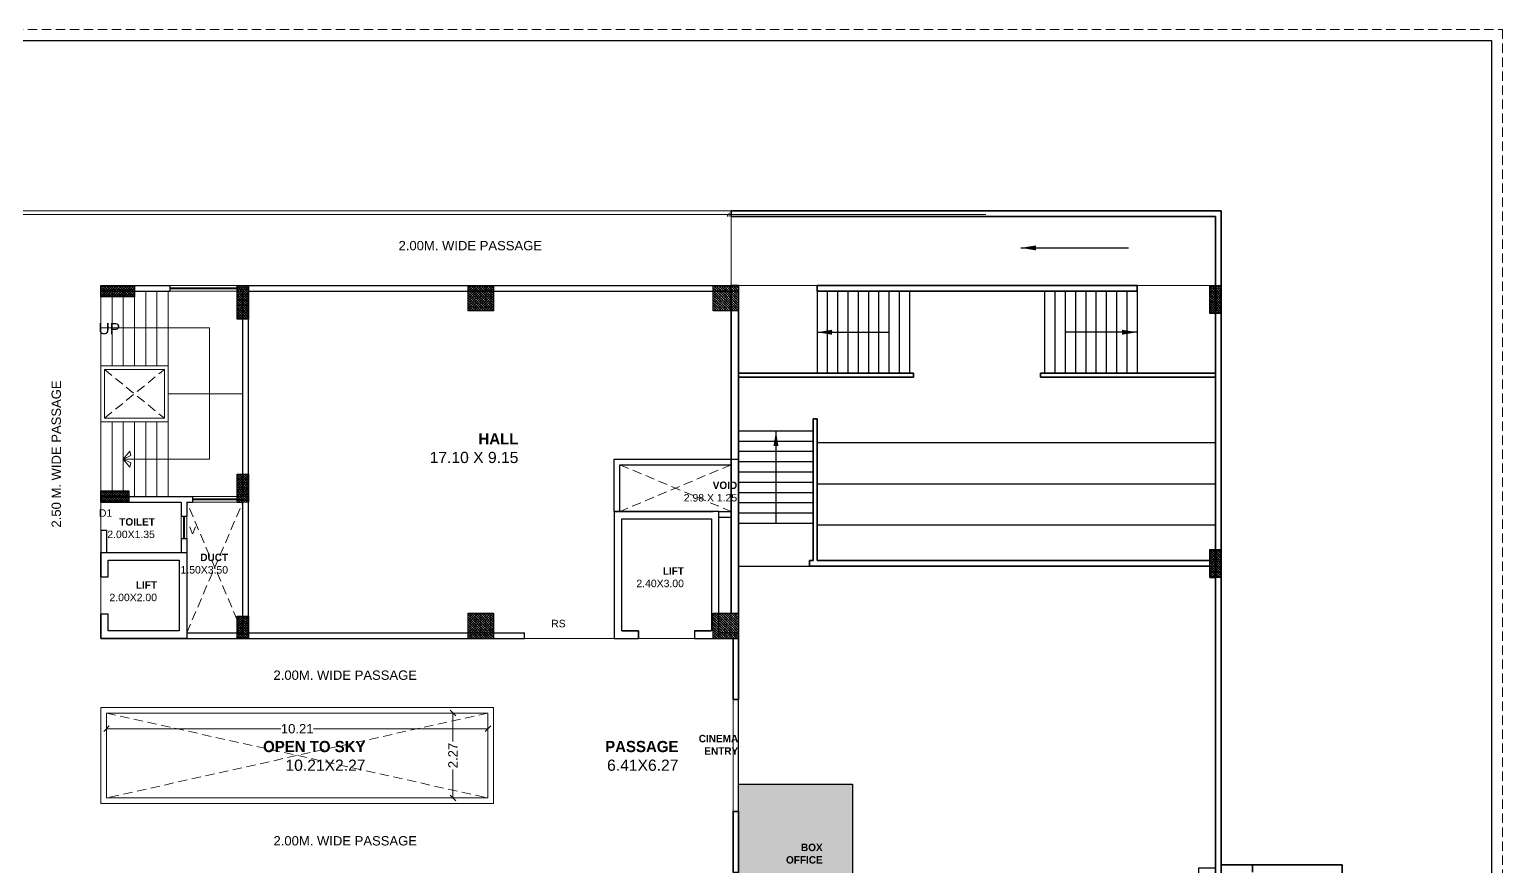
# Model space of a CAD drawing. Header units: feet. Extents: x 1354 to 2117, y 994 to 1430.
# Drawn here: x 1806.27 to 1845.72, y 1129.64 to 1152.06 of the extents above; entities that cross this region are included whole.
import ezdxf

# ---------------------------------------------------------------- set-up
doc = ezdxf.new("R2010")
doc.units = ezdxf.units.FT
doc.linetypes.add('DASHED2', pattern=[0.375, 0.25, -0.125])
doc.linetypes.add('HIDDEN', pattern=[0.375, 0.25, -0.125])
for name, color, linetype, lineweight in [('COLUMN (DCPL)', 10, 'Continuous', 30), ('COLUMN HATCH (DCPL)', 42, 'Continuous', 5), ('DIAMENTION', 6, 'Continuous', 13), ('door', 42, 'Continuous', 9), ('Door_TMOS', 252, 'Continuous', 15), ('H', 253, 'Continuous', 5), ('Railing_TMOS', 98, 'Continuous', 9), ('RAMP_TMOS', 219, 'Continuous', 20), ('stair', 22, 'Continuous', 9), ('tex', 7, 'Continuous', 15), ('wall', 7, 'Continuous', 30), ('Wall_TMOS', 5, 'Continuous', 35), ('WI', 252, 'Continuous', 9), ('WIN', 230, 'Continuous', 9)]:
    doc.layers.add(name, color=color, linetype=linetype, lineweight=lineweight)
doc.layers.add('Layer2', color=240, linetype='Continuous')
doc.layers.add('TPClient-Sheet', color=14, linetype='Continuous')
doc.styles.add('Arial Narrow', font='arial.ttf')
doc.styles.get("Standard").update_dxf_attribs({"font": 'arial.ttf'})
doc.styles.add('STYLE1', font='arial.ttf')
doc.dimstyles.new('2_Dim_Wrk_Medium_TMOS', dxfattribs={"dimtxt": 0.18, "dimasz": 0.15, "dimexe": 0.18, "dimexo": 0.0625, "dimgap": 0.09, "dimtad": 0, "dimdec": 3, "dimzin": 0, "dimdsep": 46, "dimtxsty": 'STYLE1', "dimblk": 'OPEN90', "dimcen": 0.09, "dimclrd": 256, "dimclre": 256, "dimclrt": 256, "dimazin": 2, "dimtfac": 1, "dimtdec": 3, "dimtofl": 0, "dimtmove": 0, "dimatfit": 3, "dimfxl": 0, "dimtolj": 1, "dimtzin": 0, "dimlwd": -1, "dimlwe": -1, "dimarcsym": 0})
doc.dimstyles.new('SITE', dxfattribs={"dimtxt": 0.25, "dimasz": 0.15, "dimexe": 0.07, "dimexo": 0.07, "dimgap": 0.05, "dimtad": 0, "dimzin": 0, "dimdsep": 46, "dimtxsty": 'Arial Narrow', "dimblk": 'OBLIQUE', "dimcen": 0.09, "dimclrd": 4, "dimclre": 3, "dimclrt": 6, "dimadec": 0, "dimazin": 0, "dimtfac": 1, "dimtofl": 0, "dimtmove": 2, "dimatfit": 3, "dimfxl": 0, "dimtolj": 1, "dimtzin": 0, "dimlwd": -1, "dimlwe": -1, "dimarcsym": 0})

# ---------------------------------------------------------------- blocks, each defined once
blk = doc.blocks.new('_Open90')
at = {"color": 0, "linetype": 'ByBlock', "lineweight": -2}
for p, q in [((0, 0), (-1, 0)), ((-0.5, 0.5), (0, 0)), ((0, 0), (-0.5, -0.5))]:
    blk.add_line(p, q, dxfattribs=at)
blk = doc.blocks.new('_Oblique')
at = {"layer": 'Layer2', "color": 0, "lineweight": -2}
blk.add_line((-0.5, -0.5), (0.5, 0.5), dxfattribs=at)
blk = doc.blocks.new('*D223')
at = {"layer": 'DEFPOINTS', "color": 0}
for p in [(1817.613, 1133.754), (1818.55, 1133.754), (1818.55, 1131.483)]:
    blk.add_point(p, dxfattribs=at)
at = {"layer": 'DIAMENTION', "color": 3}
for p, q in [((1817.683, 1133.754), (1817.543, 1133.754)), ((1817.683, 1131.483), (1817.543, 1131.483))]:
    blk.add_line(p, q, dxfattribs=at)
at = {"layer": 'DIAMENTION', "color": 4}
for p, q in [((1817.613, 1133.754), (1817.613, 1132.995)), ((1817.613, 1131.483), (1817.613, 1132.242))]:
    blk.add_line(p, q, dxfattribs=at)
at = {"layer": 'DIAMENTION', "color": 4, "xscale": 0.15, "yscale": 0.15, "zscale": 0.15}
for p, rotation in [((1817.613, 1133.754), 90), ((1817.613, 1131.483), 270)]:
    blk.add_blockref('_Oblique', p, dxfattribs=dict(at, rotation=rotation))
at = {"layer": 'DIAMENTION', "color": 6, "insert": (1817.613, 1132.618), "char_height": 0.25, "attachment_point": 5, "rotation": 90, "style": 'Arial Narrow'}
blk.add_mtext('\\A1;2.27', dxfattribs=at)
blk = doc.blocks.new('*D224')
at = {"layer": 'DEFPOINTS', "color": 0}
for p in [(1808.336, 1133.754), (1818.55, 1133.754), (1818.55, 1133.333)]:
    blk.add_point(p, dxfattribs=at)
at = {"layer": 'DIAMENTION', "color": 3}
for p, q in [((1808.336, 1133.403), (1808.336, 1133.263)), ((1818.55, 1133.403), (1818.55, 1133.263))]:
    blk.add_line(p, q, dxfattribs=at)
at = {"layer": 'DIAMENTION', "color": 4}
for p, q in [((1808.336, 1133.333), (1813.007, 1133.333)), ((1818.55, 1133.333), (1813.879, 1133.333))]:
    blk.add_line(p, q, dxfattribs=at)
at = {"layer": 'DIAMENTION', "color": 4, "xscale": 0.15, "yscale": 0.15, "zscale": 0.15, "rotation": 180}
blk.add_blockref('_Oblique', (1808.336, 1133.333), dxfattribs=at)
at = {"layer": 'DIAMENTION', "color": 4, "xscale": 0.15, "yscale": 0.15, "zscale": 0.15}
blk.add_blockref('_Oblique', (1818.55, 1133.333), dxfattribs=at)
at = {"layer": 'DIAMENTION', "color": 6, "insert": (1813.443, 1133.333), "char_height": 0.25, "attachment_point": 5, "style": 'Arial Narrow'}
blk.add_mtext('\\A1;10.21', dxfattribs=at)

msp = doc.modelspace()

# ---------------------------------------------------------------- hatches: boundary and pattern name
at = {"layer": 'COLUMN HATCH (DCPL)'}
h = msp.add_hatch(dxfattribs=at)
h.set_pattern_fill('SACNCR', color=256, scale=0.5, angle=90, style=0)
h.set_pattern_definition([(135, (7902.50748, 813.313366), (-0.03314563037, -0.03314563037), []), (135, (7902.50748, 813.34651), (-0.03314563037, -0.03314563037), [0, -0.046875])])
h.paths.add_polyline_path([(1808.1856, 1144.9037), (1808.1856, 1145.2037), (1809.0856, 1145.2037), (1809.0856, 1144.9037)], flags=0)
h = msp.add_hatch(dxfattribs=at)
h.set_pattern_fill('SACNCR', color=256, scale=0.5, angle=90, style=0)
h.set_pattern_definition([(135, (7902.05748, 813.013366), (-0.03314563037, -0.03314563037), []), (135, (7902.05748, 813.04651), (-0.03314563037, -0.03314563037), [0, -0.046875])])
h.paths.add_polyline_path([(1812.1356, 1144.3037), (1811.8356, 1144.3037), (1811.8356, 1145.2037), (1812.1356, 1145.2037)], flags=0)
h = msp.add_hatch(dxfattribs=at)
h.set_pattern_fill('SACNCR', color=256, scale=0.5, angle=90, style=0)
h.set_pattern_definition([(135, (7902.13178, 813.123366), (-0.03314563037, -0.03314563037), []), (135, (7902.13178, 813.15651), (-0.03314563037, -0.03314563037), [0, -0.046875])])
h.paths.add_polyline_path([(1818.0185, 1144.5237), (1818.0185, 1145.2037), (1818.6985, 1145.2037), (1818.6985, 1144.5237)], flags=0)
h = msp.add_hatch(dxfattribs=at)
h.set_pattern_fill('SACNCR', color=256, scale=0.5, angle=90, style=0)
h.set_pattern_definition([(135, (7902.397483, 813.123366), (-0.03314563037, -0.03314563037), []), (135, (7902.397483, 813.15651), (-0.03314563037, -0.03314563037), [0, -0.046875])])
h.paths.add_polyline_path([(1824.5842, 1144.5237), (1824.5842, 1145.2037), (1825.2642, 1145.2037), (1825.2642, 1144.5237)], flags=0)
h = msp.add_hatch(dxfattribs=at)
h.set_pattern_fill('SACNCR', color=256, scale=0.5, angle=90, style=0)
h.set_pattern_definition([(135, (7902.057483, 813.093195), (-0.03314563037, -0.03314563037), []), (135, (7902.057483, 813.12634), (-0.03314563037, -0.03314563037), [0, -0.046875])])
h.paths.add_polyline_path([(1838.1842, 1144.4585), (1837.8842, 1144.4585), (1837.8842, 1145.2085), (1838.1842, 1145.2085)], flags=0)
h = msp.add_hatch(dxfattribs=at)
h.set_pattern_fill('SACNCR', color=256, scale=0.5, angle=90, style=0)
h.set_pattern_definition([(135, (7902.05748, 813.688366), (-0.03314563037, -0.03314563037), []), (135, (7902.05748, 813.72151), (-0.03314563037, -0.03314563037), [0, -0.046875])])
h.paths.add_polyline_path([(1812.1356, 1139.4037), (1811.8356, 1139.4037), (1811.8356, 1140.1537), (1812.1356, 1140.1537)], flags=0)
h = msp.add_hatch(dxfattribs=at)
h.set_pattern_fill('SACNCR', color=256, scale=0.5, angle=90, style=0)
h.set_pattern_definition([(135, (7902.43248, 813.463366), (-0.03314563037, -0.03314563037), []), (135, (7902.43248, 813.49651), (-0.03314563037, -0.03314563037), [0, -0.046875])])
h.paths.add_polyline_path([(1808.1856, 1139.4037), (1808.1856, 1139.7037), (1808.9356, 1139.7037), (1808.9356, 1139.4037)], flags=0)
h = msp.add_hatch(dxfattribs=at)
h.set_pattern_fill('SACNCR', color=256, scale=0.5, angle=90, style=0)
h.set_pattern_definition([(135, (7902.057483, 813.318195), (-0.03314563037, -0.03314563037), []), (135, (7902.057483, 813.35134), (-0.03314563037, -0.03314563037), [0, -0.046875])])
h.paths.add_polyline_path([(1838.1842, 1137.3835), (1837.8842, 1137.3835), (1837.8842, 1138.1335), (1838.1842, 1138.1335)], flags=0)
h = msp.add_hatch(dxfattribs=at)
h.set_pattern_fill('SACNCR', color=256, scale=0.5, angle=90, style=0)
h.set_pattern_definition([(135, (7902.05748, 813.613366), (-0.03314563037, -0.03314563037), []), (135, (7902.05748, 813.64651), (-0.03314563037, -0.03314563037), [0, -0.046875])])
h.paths.add_polyline_path([(1812.1356, 1135.7537), (1811.8356, 1135.7537), (1811.8356, 1136.3537), (1812.1356, 1136.3537)], flags=0)
h = msp.add_hatch(dxfattribs=at)
h.set_pattern_fill('SACNCR', color=256, scale=0.5, angle=90, style=0)
h.set_pattern_definition([(135, (7902.133186, 813.653366), (-0.03314563037, -0.03314563037), []), (135, (7902.133186, 813.68651), (-0.03314563037, -0.03314563037), [0, -0.046875])])
h.paths.add_polyline_path([(1818.0199, 1135.7537), (1818.0199, 1136.4337), (1818.6999, 1136.4337), (1818.6999, 1135.7537)], flags=0)
h = msp.add_hatch(dxfattribs=at)
h.set_pattern_fill('SACNCR', color=256, scale=0.5, angle=90, style=0)
h.set_pattern_definition([(135, (7902.397483, 813.653366), (-0.03314563037, -0.03314563037), []), (135, (7902.397483, 813.68651), (-0.03314563037, -0.03314563037), [0, -0.046875])])
h.paths.add_polyline_path([(1824.5842, 1135.7537), (1824.5842, 1136.4337), (1825.2642, 1136.4337), (1825.2642, 1135.7537)], flags=0)
at = {"layer": 'TPClient-Sheet'}
h = msp.add_hatch(color=254, dxfattribs=at)
h.dxf.hatch_style = 1
h.paths.add_polyline_path([(1825.2642, 1131.85), (1828.3122, 1131.85), (1828.3122, 1128.802), (1825.2642, 1128.802)])

# ---------------------------------------------------------------- linework, layer by layer
at = {"color": 116}
for p, q in [((1827.3642, 1145.0543), (1827.3642, 1142.8543)), ((1827.6392, 1145.0543), (1827.6392, 1142.8543)), ((1827.9142, 1145.0543), (1827.9142, 1142.8543)), ((1828.1892, 1145.0543), (1828.1892, 1142.8543)), ((1828.4642, 1145.0543), (1828.4642, 1142.8543)), ((1828.7392, 1145.0543), (1828.7392, 1142.8543)), ((1829.0142, 1145.0543), (1829.0142, 1142.8543)), ((1829.2892, 1145.0543), (1829.2892, 1142.8543)), ((1829.5642, 1145.0543), (1829.5642, 1142.8543)), ((1829.8392, 1145.0543), (1829.8392, 1142.8543)), ((1833.4592, 1145.0543), (1833.4592, 1142.8543)), ((1833.7342, 1145.0543), (1833.7342, 1142.8543)), ((1834.0092, 1145.0543), (1834.0092, 1142.8543)), ((1834.2842, 1145.0543), (1834.2842, 1142.8543)), ((1834.5592, 1145.0543), (1834.5592, 1142.8543)), ((1834.8342, 1145.0543), (1834.8342, 1142.8543)), ((1835.1092, 1145.0543), (1835.1092, 1142.8543)), ((1835.3842, 1145.0543), (1835.3842, 1142.8543)), ((1835.6592, 1145.0543), (1835.6592, 1142.8543)), ((1835.9342, 1145.0543), (1835.9342, 1142.8543)), ((1827.2642, 1141.3069), (1825.2642, 1141.3069)), ((1827.2642, 1141.0319), (1825.2642, 1141.0319)), ((1838.0342, 1140.9893), (1827.3642, 1140.9893)), ((1827.2642, 1140.7569), (1825.2642, 1140.7569)), ((1827.2642, 1140.4819), (1825.2642, 1140.4819)), ((1827.2642, 1140.2069), (1825.2642, 1140.2069)), ((1827.2642, 1139.9319), (1825.2642, 1139.9319)), ((1827.2642, 1139.6569), (1825.2642, 1139.6569)), ((1838.0342, 1139.8893), (1827.3642, 1139.8893)), ((1827.2642, 1139.3819), (1825.2642, 1139.3819)), ((1827.2642, 1139.1069), (1825.2642, 1139.1069)), ((1827.2642, 1138.8319), (1825.2642, 1138.8319)), ((1838.0342, 1138.7893), (1827.3642, 1138.7893))]:
    msp.add_line(p, q, dxfattribs=at)
msp.add_lwpolyline([(1825.2642, 1137.6893), (1837.8842, 1137.6893), (1837.8842, 1137.3835), (1838.0342, 1137.3835), (1838.0342, 1129.598), (1837.5836, 1129.598), (1837.5836, 1129.1478), (1838.0342, 1129.1478), (1838.0342, 1127.1454), (1834.093, 1127.1454), (1834.093, 1087.2258), (1825.1432, 1087.2258), (1825.1432, 1120.032), (1825.2642, 1120.032), (1825.2642, 1137.6893)])
msp.add_lwpolyline([(1825.2642, 1131.85), (1828.3122, 1131.85), (1828.3122, 1128.802), (1825.2642, 1128.802)], close=True)
at = {"layer": 'COLUMN (DCPL)'}
for points in [[(1808.1856, 1144.9037), (1808.1856, 1145.2037), (1809.0856, 1145.2037), (1809.0856, 1144.9037)], [(1812.1356, 1144.3037), (1811.8356, 1144.3037), (1811.8356, 1145.2037), (1812.1356, 1145.2037)], [(1818.0185, 1144.5237), (1818.0185, 1145.2037), (1818.6985, 1145.2037), (1818.6985, 1144.5237)], [(1824.5842, 1144.5237), (1824.5842, 1145.2037), (1825.2642, 1145.2037), (1825.2642, 1144.5237)], [(1838.1842, 1144.4585), (1837.8842, 1144.4585), (1837.8842, 1145.2085), (1838.1842, 1145.2085)], [(1812.1356, 1139.4037), (1811.8356, 1139.4037), (1811.8356, 1140.1537), (1812.1356, 1140.1537)], [(1808.1856, 1139.4037), (1808.1856, 1139.7037), (1808.9356, 1139.7037), (1808.9356, 1139.4037)], [(1838.1842, 1137.3835), (1837.8842, 1137.3835), (1837.8842, 1138.1335), (1838.1842, 1138.1335)], [(1812.1356, 1135.7537), (1811.8356, 1135.7537), (1811.8356, 1136.3537), (1812.1356, 1136.3537)], [(1818.0199, 1135.7537), (1818.0199, 1136.4337), (1818.6999, 1136.4337), (1818.6999, 1135.7537)], [(1824.5842, 1135.7537), (1824.5842, 1136.4337), (1825.2642, 1136.4337), (1825.2642, 1135.7537)]]:
    msp.add_lwpolyline(points, close=True, dxfattribs=at)
for points in [[(1822.5842, 1135.9543), (1822.1342, 1135.9543), (1822.1342, 1138.9543), (1824.5342, 1138.9549), (1824.5342, 1135.9543), (1824.0842, 1135.9543), (1824.0842, 1135.7543), (1824.7342, 1135.7543), (1824.7342, 1139.1543), (1821.9342, 1139.1543), (1821.9342, 1135.7543), (1822.5842, 1135.7543), (1822.5842, 1135.9543)], [(1808.1856, 1137.4037), (1808.1856, 1138.0537), (1810.4856, 1138.0537), (1810.4856, 1135.7537), (1808.1856, 1135.7537), (1808.1856, 1136.4037)], [(1808.1856, 1137.4043), (1808.3856, 1137.4043), (1808.3856, 1137.8537), (1810.2856, 1137.8537), (1810.2856, 1135.9537), (1808.3856, 1135.9537), (1808.3856, 1136.4043), (1808.1856, 1136.4043)]]:
    msp.add_lwpolyline(points, dxfattribs=at)
at = {"layer": 'DIAMENTION', "linetype": 'DASHED2'}
for p, q in [((1808.2856, 1142.9543), (1809.8856, 1141.6543)), ((1808.2856, 1141.6543), (1809.8856, 1142.9543))]:
    msp.add_line(p, q, dxfattribs=at)
at = {"layer": 'door'}
for p, q in [((1825.0642, 1147.0543), (1825.0642, 1145.2043)), ((1827.3642, 1145.2043), (1825.2642, 1145.2037)), ((1835.9342, 1145.2043), (1837.8842, 1145.2043)), ((1827.1642, 1137.6893), (1825.2642, 1137.6893))]:
    msp.add_line(p, q, dxfattribs=at)
at = {"layer": 'Door_TMOS'}
msp.add_line((1825.1142, 1134.1184), (1825.1142, 1131.1184), dxfattribs=at)
at = {"layer": 'H', "linetype": 'HIDDEN'}
msp.add_lwpolyline([(1764.2261, 1152.064), (1845.7211, 1152.064), (1845.7211, 1086.6636), (1764.2261, 1086.6636)], close=True, dxfattribs=at)
at = {"layer": 'Railing_TMOS'}
for p, q in [((1825.0142, 1147.0543), (1825.0142, 1147.1543)), ((1825.0642, 1147.0543), (1825.0642, 1147.2043)), ((1824.9642, 1147.0543), (1824.9642, 1147.1043))]:
    msp.add_line(p, q, dxfattribs=at)
at = {"layer": 'RAMP_TMOS', "color": 254}
msp.add_line((1832.0342, 1145.2043), (1835.9342, 1145.2043), dxfattribs=at)
at = {"layer": 'stair'}
for p, q in [((1808.1856, 1145.0543), (1808.1856, 1142.9543)), ((1808.4856, 1145.0543), (1808.4856, 1143.0543)), ((1808.7856, 1145.0543), (1808.7856, 1143.0543)), ((1809.0856, 1145.0543), (1809.0856, 1143.0543)), ((1809.3856, 1145.0543), (1809.3856, 1143.0543)), ((1809.6856, 1145.0543), (1809.6856, 1143.0543)), ((1809.9856, 1145.0543), (1809.9856, 1143.0543)), ((1808.1856, 1143.0543), (1809.9856, 1143.0543)), ((1808.1856, 1141.5543), (1808.1856, 1142.9543)), ((1808.2856, 1142.9543), (1809.8856, 1142.9543)), ((1808.2856, 1141.6543), (1808.2856, 1142.9543)), ((1809.8856, 1142.9543), (1809.8856, 1141.6543)), ((1809.9856, 1143.0543), (1809.9856, 1141.5543)), ((1809.9856, 1142.3043), (1811.9856, 1142.3043)), ((1808.2856, 1141.6543), (1809.8856, 1141.6543)), ((1808.1856, 1141.5543), (1809.9856, 1141.5543)), ((1808.1856, 1141.5543), (1808.1856, 1139.5543)), ((1808.4856, 1141.5543), (1808.4856, 1139.5543)), ((1808.7856, 1141.5543), (1808.7856, 1139.5543)), ((1809.0856, 1141.5543), (1809.0856, 1139.5543)), ((1809.3856, 1141.5543), (1809.3856, 1139.5543)), ((1809.6856, 1141.5543), (1809.6856, 1139.5543)), ((1809.9856, 1141.5543), (1809.9856, 1139.5543))]:
    msp.add_line(p, q, dxfattribs=at)
for points in [[(1808.7856, 1140.5543), (1811.0942, 1140.5543), (1811.0942, 1144.0751), (1808.1856, 1144.0751)], [(1808.7856, 1140.5543), (1808.9644, 1140.7715), (1808.9906, 1140.6539), (1808.7856, 1140.5543)], [(1808.7856, 1140.5543), (1808.9644, 1140.3371), (1808.9906, 1140.4547), (1808.7856, 1140.5543)]]:
    msp.add_lwpolyline(points, dxfattribs=at)
at = {"layer": 'wall'}
for p, q in [((1808.1856, 1145.2043), (1810.0356, 1145.2043)), ((1808.1856, 1145.0543), (1808.1856, 1145.2043)), ((1810.0356, 1145.2043), (1810.0356, 1145.0543)), ((1811.8356, 1145.2043), (1825.2642, 1145.2043)), ((1811.8356, 1145.2043), (1811.8356, 1145.0543)), ((1808.1856, 1145.0543), (1810.0356, 1145.0543)), ((1811.8356, 1145.0543), (1811.9856, 1145.0543)), ((1811.9856, 1139.5543), (1811.9856, 1145.0543)), ((1812.1356, 1145.0543), (1812.4349, 1145.0543)), ((1812.1356, 1145.0543), (1825.2642, 1145.0543)), ((1812.1356, 1135.9043), (1812.1356, 1145.0543)), ((1811.9842, 1140.5543), (1811.9856, 1140.5543)), ((1811.9842, 1140.4043), (1811.9856, 1140.4043)), ((1808.1856, 1139.5543), (1810.6356, 1139.5543)), ((1808.1856, 1139.5543), (1808.1856, 1139.4043)), ((1808.1856, 1139.4043), (1810.3356, 1139.4043)), ((1810.3356, 1139.4043), (1810.3356, 1139.0293)), ((1810.4856, 1139.4043), (1810.6356, 1139.4043)), ((1810.4856, 1139.4043), (1810.4856, 1139.0293)), ((1810.6356, 1139.5543), (1810.6356, 1139.4043)), ((1811.8356, 1139.5543), (1811.9856, 1139.5543)), ((1811.8356, 1139.5543), (1811.8356, 1139.4043)), ((1811.8356, 1139.4043), (1811.9856, 1139.4043)), ((1811.9856, 1135.9043), (1811.9856, 1139.4043)), ((1810.3356, 1139.0293), (1810.4856, 1139.0293)), ((1821.9342, 1139.1543), (1824.5842, 1139.1543)), ((1822.1342, 1138.9543), (1824.5342, 1138.9543)), ((1824.7342, 1139.1543), (1825.0642, 1139.1543)), ((1824.7342, 1139.0043), (1825.0642, 1139.0043)), ((1808.1856, 1138.6543), (1808.3356, 1138.6543)), ((1808.1856, 1138.6543), (1808.1856, 1137.4043)), ((1808.3356, 1138.6543), (1808.3356, 1138.0543)), ((1810.3356, 1138.4293), (1810.3356, 1138.0543)), ((1810.3356, 1138.4293), (1810.4856, 1138.4293)), ((1810.4856, 1138.4293), (1810.4856, 1135.9043)), ((1808.3356, 1138.0543), (1810.3356, 1138.0543)), ((1808.1856, 1136.4043), (1808.1856, 1135.7543)), ((1808.1856, 1135.7543), (1811.9856, 1135.7543)), ((1810.4856, 1135.9043), (1811.9856, 1135.9043)), ((1811.9856, 1135.7543), (1819.5342, 1135.7543)), ((1812.1356, 1135.9043), (1819.5342, 1135.9043)), ((1819.5342, 1135.7543), (1819.5342, 1135.9043)), ((1822.1342, 1135.9543), (1822.5842, 1135.9543)), ((1822.5842, 1135.9543), (1822.5842, 1135.7543)), ((1824.0842, 1135.9543), (1824.5342, 1135.9543)), ((1824.0842, 1135.9543), (1824.0842, 1135.7543)), ((1824.0842, 1135.7543), (1824.7342, 1135.7543)), ((1824.5842, 1135.7543), (1825.2642, 1135.7543)), ((1824.7342, 1135.9043), (1825.2642, 1135.9043))]:
    msp.add_line(p, q, dxfattribs=at)
at = {"layer": 'wall', "color": 6}
msp.add_line((1808.1856, 1139.5543), (1808.1856, 1139.4043), dxfattribs=at)
at = {"layer": 'wall'}
msp.add_lwpolyline([(1764.5261, 1151.764), (1845.4211, 1151.764), (1845.4211, 1086.9636), (1764.5261, 1086.9636)], close=True, dxfattribs=at)
for points in [[(1821.9342, 1139.1543), (1821.9342, 1140.5543), (1825.2642, 1140.5543), (1825.2642, 1139.1543)], [(1822.0842, 1139.1543), (1822.0842, 1140.4043), (1825.0642, 1140.4043), (1825.0642, 1139.1543)]]:
    msp.add_lwpolyline(points, dxfattribs=at)
at = {"layer": 'Wall_TMOS'}
for p, q in [((1838.1842, 1147.2043), (1825.0642, 1147.2043)), ((1825.0642, 1147.0543), (1825.0642, 1147.2043)), ((1838.1842, 1126.9454), (1838.1842, 1147.2043)), ((1838.0342, 1147.0543), (1825.0642, 1147.0543)), ((1838.0342, 1127.1454), (1838.0342, 1147.0543)), ((1825.0642, 1136.4337), (1825.0642, 1145.2043)), ((1825.0642, 1145.2043), (1825.2642, 1145.2043)), ((1825.2642, 1139.3819), (1825.2642, 1145.2043)), ((1835.9342, 1145.2043), (1827.3642, 1145.2043)), ((1827.3642, 1145.0543), (1827.3642, 1145.2043)), ((1835.9342, 1145.0543), (1835.9342, 1145.2043)), ((1838.0342, 1137.9043), (1838.0342, 1145.2043)), ((1838.1842, 1129.6893), (1838.1842, 1145.2043)), ((1825.2642, 1143.5543), (1825.2642, 1145.0543)), ((1835.9342, 1145.0543), (1827.3642, 1145.0543)), ((1825.2642, 1136.4337), (1825.2642, 1143.4043)), ((1829.9509, 1142.8543), (1825.2642, 1142.8543)), ((1829.9509, 1142.8543), (1829.9509, 1142.7543)), ((1833.3475, 1142.8543), (1838.0342, 1142.8543)), ((1833.3475, 1142.8543), (1833.3475, 1142.7543)), ((1838.0342, 1142.8543), (1837.8342, 1142.8543)), ((1829.9509, 1142.7543), (1825.2642, 1142.7543)), ((1833.3475, 1142.7543), (1838.0342, 1142.7543)), ((1838.0342, 1142.7543), (1837.8342, 1142.7543)), ((1827.3642, 1141.6357), (1827.2642, 1141.6357)), ((1827.2642, 1141.6357), (1827.2642, 1137.8393)), ((1827.3642, 1141.6357), (1827.3642, 1137.8393)), ((1837.8842, 1137.8393), (1827.3642, 1137.8393)), ((1838.0342, 1134.2543), (1838.0342, 1137.7543)), ((1838.0342, 1129.6893), (1838.0342, 1134.1043)), ((1839.0272, 1129.6899), (1838.1842, 1129.6899)), ((1839.2272, 1129.6899), (1839.0272, 1129.6899)), ((1839.0272, 1129.6899), (1839.0272, 1129.4899)), ((1841.4272, 1129.6899), (1839.2272, 1129.6899)), ((1841.4272, 1127.2899), (1841.4272, 1129.6899))]:
    msp.add_line(p, q, dxfattribs=at)
for points in [[(1837.8842, 1137.6893), (1827.1642, 1137.6893), (1827.1642, 1137.8393), (1827.2642, 1137.8393)], [(1825.2642, 1135.7543), (1825.2642, 1134.1184), (1825.1142, 1134.1184), (1825.1142, 1135.7543), (1825.2642, 1135.7543)], [(1825.1142, 1129.4869), (1825.1142, 1131.1184), (1825.2642, 1131.1184), (1825.2642, 1129.4869), (1825.1142, 1129.4869)]]:
    msp.add_lwpolyline(points, dxfattribs=at)
at = {"layer": 'WI', "linetype": 'DASHED2'}
for p, q in [((1822.0842, 1140.4043), (1825.0642, 1139.1543)), ((1825.0642, 1140.4043), (1822.0842, 1139.1543)), ((1811.9856, 1135.9043), (1810.4856, 1139.4043)), ((1810.4856, 1135.9043), (1811.9856, 1139.4043)), ((1808.3356, 1133.7543), (1818.5499, 1131.4826)), ((1818.5499, 1133.7543), (1808.3356, 1131.4826))]:
    msp.add_line(p, q, dxfattribs=at)
at = {"layer": 'WIN'}
for p, q in [((1788.2856, 1147.2043), (1832.0342, 1147.2043)), ((1788.4356, 1147.1043), (1831.8842, 1147.1043)), ((1810.0356, 1145.2043), (1811.8356, 1145.2043)), ((1810.0356, 1145.1443), (1811.8356, 1145.1443)), ((1810.0356, 1145.1143), (1811.8356, 1145.1143)), ((1810.0356, 1145.0543), (1811.8356, 1145.0543)), ((1808.1856, 1138.6543), (1808.1856, 1139.4043)), ((1810.6356, 1139.5543), (1811.8356, 1139.5543)), ((1810.6356, 1139.4943), (1811.8356, 1139.4943)), ((1810.6356, 1139.4643), (1811.8356, 1139.4643)), ((1810.6356, 1139.4043), (1811.8356, 1139.4043)), ((1810.3356, 1138.4293), (1810.3356, 1139.0293)), ((1810.3956, 1138.4293), (1810.3956, 1139.0293)), ((1810.4256, 1138.4293), (1810.4256, 1139.0293)), ((1810.4856, 1138.4293), (1810.4856, 1139.0293)), ((1808.1856, 1137.4043), (1808.1856, 1136.4043)), ((1819.5342, 1135.7543), (1821.9342, 1135.7543)), ((1822.5842, 1135.7543), (1824.0842, 1135.7543)), ((1808.1856, 1133.9043), (1818.6999, 1133.9043)), ((1808.1856, 1133.9043), (1808.1856, 1131.3326)), ((1808.3356, 1133.7543), (1818.5499, 1133.7543)), ((1808.3356, 1133.7543), (1808.3356, 1131.4826)), ((1818.5499, 1131.4826), (1818.5499, 1133.7543)), ((1818.6999, 1133.9043), (1818.6999, 1131.3326)), ((1818.5499, 1131.4826), (1808.3356, 1131.4826)), ((1818.6999, 1131.3326), (1808.1856, 1131.3326))]:
    msp.add_line(p, q, dxfattribs=at)

# ---------------------------------------------------------------- texts
at = {"layer": 'tex', "attachment_point": 9}
for s, insert, char_height, width in [('2.00M. WIDE PASSAGE', (1819.9997, 1146.1459), 0.25, 6.383345), ('UP', (1808.7026, 1143.8947), 0.3, 1.603754), ('{\\fCentury Gothic|b1|i0|c0|p34;\\W2.54744; }{\\fCentury Gothic|b1|i0|c0|p34;HALL}\\P17.10 X 9.15', (1819.367, 1140.4467), 0.3, 3.048086), ('{\\fCentury Gothic|b1|i0|c0|p34;VOID}\\P2.98 X 1.25', (1825.225, 1139.4186), 0.2, 3.15905), ('D1', (1808.4921, 1139.0113), 0.2, 0.27083), ('{\\fCentury Gothic|b1|i0|c0|p34;\\W6.07672; }{\\fCentury Gothic|b1|i0|c0|p34;TOILET}\\P{\\fArial|b0|i0|c0|p34;\\W3.14757; }2.00X1.35', (1809.6325, 1138.4381), 0.2, 0.749532), ('V', (1810.7352, 1138.5468), 0.2, 0.27083), ('{\\fCentury Gothic|b1|i0|c0|p34;\\W6.31388; }{\\fCentury Gothic|b1|i0|c0|p34;DUCT}\\P{\\fArial|b0|i0|c0|p34;\\W2.70381; }1.50X3.50', (1811.5925, 1137.4884), 0.2, 0.749532), ('{\\fCentury Gothic|b1|i0|c0|p34;\\W8.24504; }{\\fCentury Gothic|b1|i0|c0|p34;LIFT}\\P{\\fArial|b0|i0|c0|p34;\\W3.13351; }2.00X2.00', (1809.689, 1136.7485), 0.2, 0.749532), ('{\\fCentury Gothic|b1|i0|c0|p34;\\W8.24504; }{\\fCentury Gothic|b1|i0|c0|p34;LIFT}\\P{\\fArial|b0|i0|c0|p34;\\W3.13351; }2.40X3.00', (1823.7997, 1137.1232), 0.2, 0.749532), ('RS', (1820.6323, 1136.0492), 0.2, 0.27083), ('2.00M. WIDE PASSAGE', (1816.6511, 1134.6407), 0.25, 6.383345), ('{\\fCentury Gothic|b1|i0|c0|p34;OPEN TO SKY}\\P10.21X2.27', (1815.2727, 1132.2035), 0.3, 3.15905), ('{\\fCentury Gothic|b1|i0|c0|p34;PASSAGE}\\P6.41X6.27', (1823.6527, 1132.2035), 0.3, 3.15905), ('{\\fCentury Gothic|b1|i0|c0|p34;CINEMA }\\P{\\fCentury Gothic|b1|i0|c0|p34;ENTRY}', (1825.2521, 1132.6377), 0.2, 1.45855), ('2.00M. WIDE PASSAGE', (1816.6511, 1130.2046), 0.25, 6.383345), ('{\\fCentury Gothic|b1|i0|c0|p34;BOX }\\P{\\fCentury Gothic|b1|i0|c0|p34;OFFICE }', (1827.5142, 1129.7199), 0.2, 1.45855)]:
    msp.add_mtext(s, dxfattribs=dict(at, insert=insert, char_height=char_height, width=width))
at = {"layer": 'tex', "insert": (1807.1191, 1142.6635), "char_height": 0.25, "width": 6.165468, "attachment_point": 9, "rotation": 90}
msp.add_mtext('2.50 M. WIDE PASSAGE', dxfattribs=at)

# ---------------------------------------------------------------- dimensions: what is measured, and where the dimension line sits
at = {"layer": 'DIAMENTION'}
dim = msp.add_linear_dim(base=(1818.5499, 1133.3328), p1=(1808.3356, 1133.7543), p2=(1818.5499, 1133.7543), dimstyle='SITE', dxfattribs=at)
dim.commit()
dim.dimension.update_dxf_attribs({"geometry": '*D224', "text_midpoint": (1813.4428, 1133.3328)})
at = {"layer": 'DIAMENTION', "color": 1}
dim = msp.add_linear_dim(base=(1817.6126, 1133.7543), p1=(1818.5499, 1131.4826), p2=(1818.5499, 1133.7543), angle=90, dimstyle='SITE', dxfattribs=at)
dim.commit()
dim.dimension.update_dxf_attribs({"geometry": '*D223', "text_midpoint": (1817.6126, 1132.6184)})

# ---------------------------------------------------------------- leaders
at = {"layer": 'Layer2'}
for points, override in [([(1832.8237, 1146.2133), (1835.7081, 1146.2133)], {"dimasz": 0.4, "dimfxl": 0.125}), ([(1827.3642, 1143.9543), (1829.2892, 1143.9543)], {"dimasz": 0.4, "dimgap": 0.09, "dimtad": 0, "dimfxl": 0.125}), ([(1835.9342, 1143.9543), (1834.0092, 1143.9543)], {"dimasz": 0.4, "dimfxl": 0.125}), ([(1826.2642, 1141.3069), (1826.2642, 1138.8339)], {"dimasz": 0.4, "dimfxl": 0.125})]:
    msp.add_leader(points, dimstyle='2_Dim_Wrk_Medium_TMOS', override=override, dxfattribs=at)

doc.saveas('drawing.dxf')
